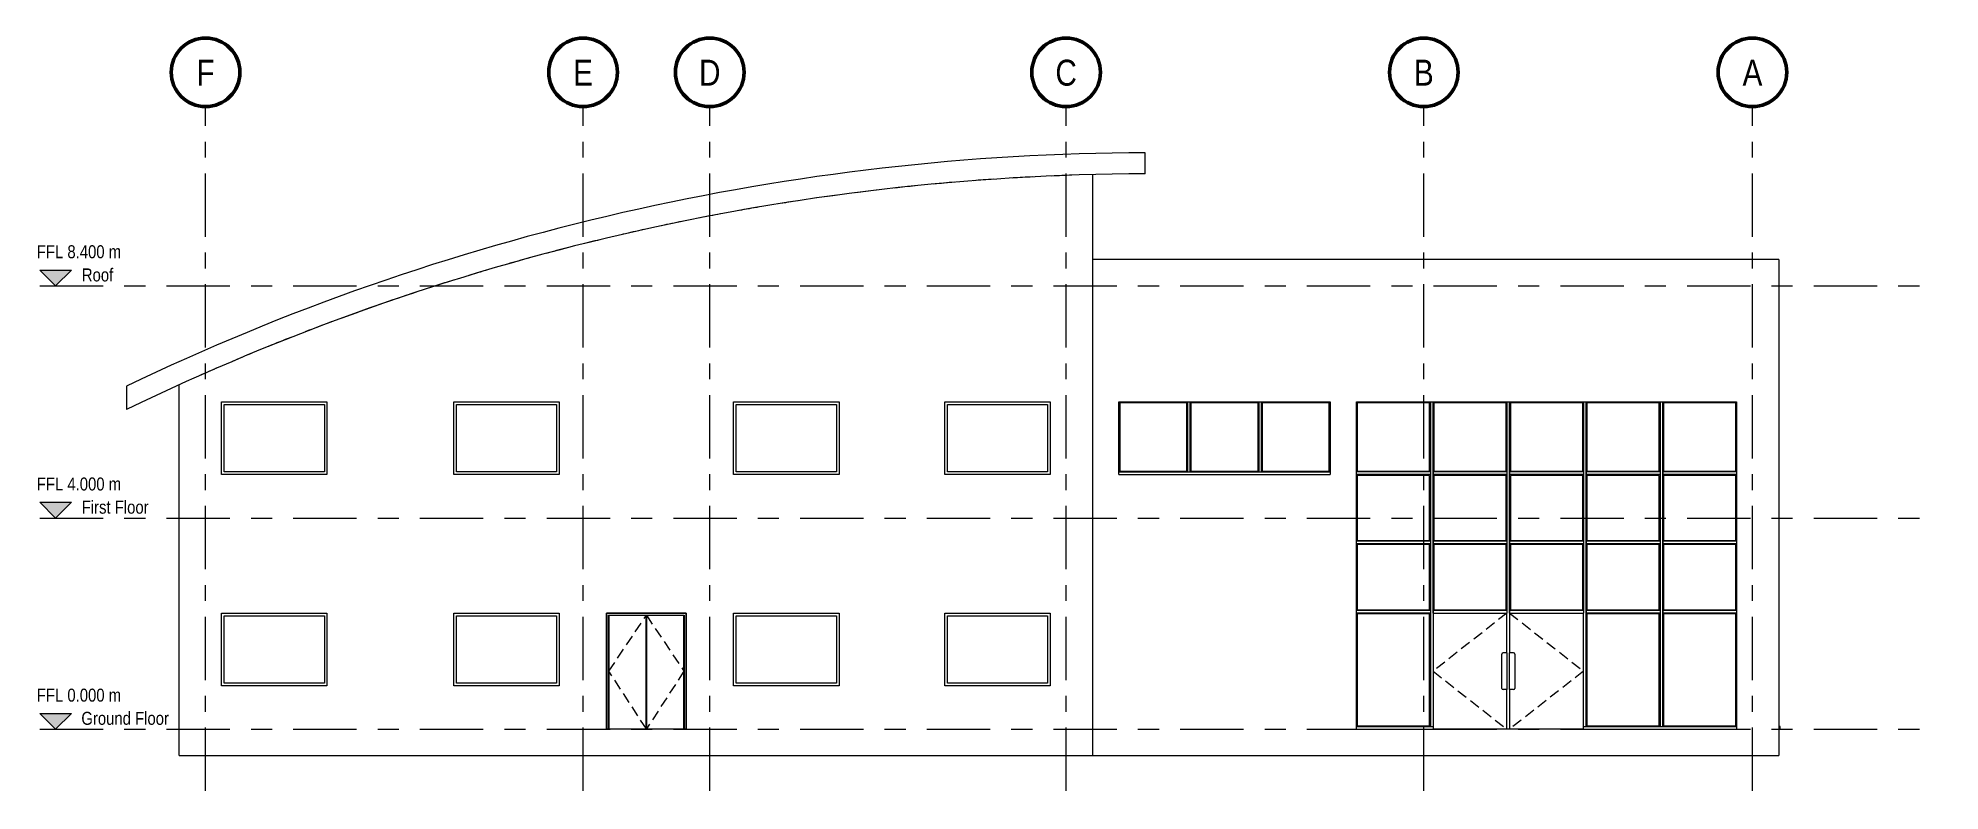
# Model space of a CAD drawing. Header units: millimetres. Extents: x -10094 to 25931, y -1169 to 13095.
import ezdxf

# ---------------------------------------------------------------- set-up
doc = ezdxf.new("R2010")
doc.units = ezdxf.units.MM
doc.header["$LTSCALE"] = 100
for name, pattern in [('AEC_Centre', [24, 12, -4, 4, -4]), ('Elevation Swing', [3, 2, -1]), ('Grid Line', [21, 12, -3, 3, -3])]:
    doc.linetypes.add(name, pattern=pattern)
for name, color, linetype, lineweight in [('A-G24-M-Roofs', 4, 'Continuous', 15), ('A-G25-M-Walls', 7, 'Continuous', 15), ('A-G321-M-WindowCills', 3, 'Continuous', 15), ('A-G321-M-Windows', 6, 'Continuous', 15), ('A-G322-M-DoorFrames', 1, 'Continuous', 15), ('A-G322-M-Doors', 1, 'Continuous', 15), ('A-Z051-M-Levels', 6, 'Continuous', 5), ('A-Z421-M-GridStructural', 1, 'Continuous', 5)]:
    doc.layers.add(name, color=color, linetype=linetype, lineweight=lineweight)

# ---------------------------------------------------------------- blocks, each defined once
blk = doc.blocks.new('Rectangular Mullion - 50 x 250mm-235818-West')
at = {"layer": 'A-G321-M-WindowCills'}
for p, q in [((22904, 50), (22879, 50)), ((22879, 0), (22904, 0)), ((22904, 0), (22904, 50))]:
    blk.add_line(p, q, dxfattribs=at)
blk = doc.blocks.new('Rectangular Mullion - 50 x 250mm-236292-West')
at = {"layer": 'A-G321-M-WindowCills'}
for p, q in [((20654, 50), (22079, 50)), ((20654, 0), (22079, 0)), ((22079, 50), (22079, 0))]:
    blk.add_line(p, q, dxfattribs=at)
blk = doc.blocks.new('Rectangular Mullion - 50 x 250mm-240398-West')
at = {"layer": 'A-G321-M-WindowCills'}
for p, q in [((19179, 0), (19179, 50)), ((19179, 50), (20654, 50)), ((19179, 0), (20654, 0))]:
    blk.add_line(p, q, dxfattribs=at)
blk = doc.blocks.new('Rectangular Mullion - 50 x 250mm-249183-West')
at = {"layer": 'A-G321-M-WindowCills'}
for p, q in [((14879, 0), (14879, 50)), ((14879, 50), (16329, 50)), ((14879, 0), (16329, 0)), ((16329, 50), (16329, 0))]:
    blk.add_line(p, q, dxfattribs=at)
blk = doc.blocks.new('Rectangular Mullion - 50 x 100mm-239821-West')
at = {"layer": 'A-G321-M-WindowCills'}
for p, q in [((20629, 2225), (20629, 2200)), ((20679, 2225), (20679, 2200))]:
    blk.add_line(p, q, dxfattribs=at)
blk = doc.blocks.new('Rectangular Mullion - 50 x 100mm-249184-West')
at = {"layer": 'A-G321-M-WindowCills'}
for p, q in [((17729, 2225), (17729, 2200)), ((17779, 2225), (17779, 2200))]:
    blk.add_line(p, q, dxfattribs=at)
blk = doc.blocks.new('Rectangular Mullion - 50 x 250mm-230644-West')
at = {"layer": 'A-G321-M-WindowCills'}
for p, q in [((13054, 875), (14379, 875)), ((13054, 825), (14379, 825)), ((14379, 875), (14379, 825))]:
    blk.add_line(p, q, dxfattribs=at)
blk = doc.blocks.new('Rectangular Mullion - 50 x 250mm-230645-West')
at = {"layer": 'A-G321-M-WindowCills'}
for p, q in [((11704, 875), (13054, 875)), ((11704, 825), (13054, 825))]:
    blk.add_line(p, q, dxfattribs=at)
blk = doc.blocks.new('Rectangular Mullion - 50 x 250mm-230646-West')
at = {"layer": 'A-G321-M-WindowCills'}
for p, q in [((10379, 825), (10379, 875)), ((10379, 875), (11704, 875)), ((10379, 825), (11704, 825))]:
    blk.add_line(p, q, dxfattribs=at)
blk = doc.blocks.new('Rectangular Mullion - 50 x 100mm-240044-West')
at = {"layer": 'A-G321-M-WindowCills'}
for p, q in [((20629, 3538), (20629, 3512)), ((20679, 3538), (20679, 3512)), ((20629, 2250), (20629, 2225)), ((20679, 2250), (20679, 2225))]:
    blk.add_line(p, q, dxfattribs=at)
blk = doc.blocks.new('Rectangular Mullion - 50 x 100mm-239808-West')
at = {"layer": 'A-G321-M-WindowCills'}
for p, q in [((17779, 2200), (17779, 2250)), ((19179, 2250), (19179, 2200))]:
    blk.add_line(p, q, dxfattribs=at)
blk = doc.blocks.new('Rectangular Mullion - 50 x 100mm-239809-West')
at = {"layer": 'A-G321-M-WindowCills'}
blk.add_line((20679, 2200), (20679, 2250), dxfattribs=at)
blk = doc.blocks.new('Rectangular Mullion - 50 x 100mm-239810-West')
at = {"layer": 'A-G321-M-WindowCills'}
blk.add_line((16279, 2250), (16279, 2200), dxfattribs=at)
blk = doc.blocks.new('Rectangular Mullion - 50 x 100mm-239966-West')
at = {"layer": 'A-G321-M-WindowCills'}
for p, q in [((20629, 4875), (20629, 4850)), ((20679, 4875), (20679, 4850))]:
    blk.add_line(p, q, dxfattribs=at)
blk = doc.blocks.new('Level - AEC-Level_Head-202176-West')
at = {"layer": 'A-Z051-M-Levels'}
blk.add_hatch(color=256, dxfattribs=at).paths.add_polyline_path([(-10060, 300), (-9761, 0), (-9461, 300)], flags=0)
at = {"layer": 'A-Z051-M-Levels', "lineweight": 15}
for p, q in [((-10060, 300), (-9461, 300)), ((-9761, 0), (-10060, 300)), ((-9461, 300), (-9761, 0))]:
    blk.add_line(p, q, dxfattribs=at)
blk = doc.blocks.new('Grid - AEC-Grid_Head_Circle-202168-West')
at = {"layer": 'A-Z421-M-GridStructural', "lineweight": 50}
blk.add_circle((-6921, 12445), 650, dxfattribs=at)

msp = doc.modelspace()

# ---------------------------------------------------------------- linework, layer by layer
at = {"layer": 'A-G24-M-Roofs'}
for p, q in [((10879, 10521), (10879, 10921)), ((-8421, 6500), (-8421, 6056))]:
    msp.add_line(p, q, dxfattribs=at)
for radius, start, end in [(44958, 90.182, 115.6243), (44558, 90.1837, 115.8713)]:
    msp.add_arc((11022, -34036), radius, start, end, dxfattribs=at)
at = {"layer": 'A-G25-M-Walls'}
for p, q in [((9879, 10506), (9879, -500)), ((22879, 8900), (9879, 8900)), ((22879, 8900), (22879, -500)), ((-7421, -500), (-7421, 6524)), ((10379, 4875), (10379, 6200)), ((10379, 6200), (14379, 6200)), ((14379, 6200), (14379, 4875)), ((14879, 50), (14879, 6200)), ((14879, 6200), (22079, 6200)), ((22079, 6200), (22079, 50)), ((674, 0), (674, 2200)), ((674, 2200), (2184, 2200)), ((2184, 2200), (2184, 0)), ((19179, 0), (16329, 0)), ((2184, 0), (674, 0)), ((-7421, -500), (22879, -500))]:
    msp.add_line(p, q, dxfattribs=at)
for points in [[(-4621, 4825), (-6621, 4825), (-6621, 6200), (-4621, 6200)], [(-221, 4825), (-2221, 4825), (-2221, 6200), (-221, 6200)], [(5079, 4825), (3079, 4825), (3079, 6200), (5079, 6200)], [(9079, 4825), (7079, 4825), (7079, 6200), (9079, 6200)], [(-4621, 825), (-6621, 825), (-6621, 2200), (-4621, 2200)], [(-221, 825), (-2221, 825), (-2221, 2200), (-221, 2200)], [(5079, 825), (3079, 825), (3079, 2200), (5079, 2200)], [(9079, 825), (7079, 825), (7079, 2200), (9079, 2200)]]:
    msp.add_lwpolyline(points, close=True, dxfattribs=at)
for start, end in [(92.9278, 93.4218), (91.9701, 92.4633), (97.7166, 98.2163), (96.7589, 97.257), (95.8011, 96.298), (94.8433, 95.3391), (93.8856, 94.3804), (100.5899, 101.0963), (99.6321, 100.1358), (98.6744, 99.1759), (102.5054, 103.0197), (101.5476, 102.0575), (104.4208, 104.9496), (103.4631, 103.9834), (106.3363, 106.9003), (105.3786, 105.9203), (107.2941, 107.9048), (109.2115, 110.1673), (108.2518, 109.2075), (110.4437, 111.125), (111.4941, 112.0827), (112.4863, 113.0405), (113.4619, 113.9982)]:
    msp.add_arc((11022, -34036), 44558, start, end, dxfattribs=at)
at = {"layer": 'A-G321-M-Windows'}
for p, q in [((10394, 6185), (10394, 4890)), ((11664, 6185), (10394, 6185)), ((10394, 6185), (10394, 4890)), ((11664, 6185), (10394, 6185)), ((11664, 4890), (11664, 6185)), ((11664, 4890), (11664, 6185)), ((11679, 6200), (11679, 4875)), ((11729, 4875), (11729, 6200)), ((11744, 6185), (11744, 4890)), ((13014, 6185), (11744, 6185)), ((11744, 6185), (11744, 4890)), ((13014, 6185), (11744, 6185)), ((13014, 4890), (13014, 6185)), ((13014, 4890), (13014, 6185)), ((13029, 6200), (13029, 4875)), ((13079, 4875), (13079, 6200)), ((13094, 6185), (13094, 4890)), ((14364, 6185), (13094, 6185)), ((13094, 6185), (13094, 4890)), ((14364, 6185), (13094, 6185)), ((14364, 4890), (14364, 6185)), ((14364, 4890), (14364, 6185)), ((14894, 6185), (14894, 4890)), ((16264, 6185), (14894, 6185)), ((14894, 6185), (14894, 4890)), ((16264, 6185), (14894, 6185)), ((16264, 4890), (16264, 6185)), ((16264, 4890), (16264, 6185)), ((16279, 6200), (16279, 4875)), ((16329, 4875), (16329, 6200)), ((16344, 6185), (16344, 4890)), ((17714, 6185), (16344, 6185)), ((16344, 6185), (16344, 4890)), ((17714, 6185), (16344, 6185)), ((17714, 4890), (17714, 6185)), ((17714, 4890), (17714, 6185)), ((17729, 6200), (17729, 4875)), ((17779, 4875), (17779, 6200)), ((17794, 6185), (17794, 4890)), ((19164, 6185), (17794, 6185)), ((17794, 6185), (17794, 4890)), ((19164, 6185), (17794, 6185)), ((19164, 4890), (19164, 6185)), ((19164, 4890), (19164, 6185)), ((19179, 6200), (19179, 4875)), ((19229, 4875), (19229, 6200)), ((19244, 6185), (19244, 4890)), ((20614, 6185), (19244, 6185)), ((19244, 6185), (19244, 4890)), ((20614, 6185), (19244, 6185)), ((20614, 4890), (20614, 6185)), ((20614, 4890), (20614, 6185)), ((20629, 6200), (20629, 4875)), ((20679, 4875), (20679, 6200)), ((20694, 6185), (20694, 4890)), ((22064, 6185), (20694, 6185)), ((20694, 6185), (20694, 4890)), ((22064, 6185), (20694, 6185)), ((22064, 4890), (22064, 6185)), ((22064, 4890), (22064, 6185)), ((10394, 4890), (11664, 4890)), ((10394, 4890), (11664, 4890)), ((11744, 4890), (13014, 4890)), ((11744, 4890), (13014, 4890)), ((13094, 4890), (14364, 4890)), ((13094, 4890), (14364, 4890)), ((16279, 4875), (14879, 4875)), ((16279, 4825), (14879, 4825)), ((14894, 4890), (16264, 4890)), ((14894, 4890), (16264, 4890)), ((14894, 4810), (14894, 3578)), ((16264, 4810), (14894, 4810)), ((14894, 4810), (14894, 3578)), ((16264, 4810), (14894, 4810)), ((16264, 3578), (16264, 4810)), ((16264, 3578), (16264, 4810)), ((16279, 4825), (16279, 3563)), ((17729, 4875), (16329, 4875)), ((16329, 3563), (16329, 4825)), ((17729, 4825), (16329, 4825)), ((16344, 4890), (17714, 4890)), ((16344, 4890), (17714, 4890)), ((16344, 4810), (16344, 3578)), ((17714, 4810), (16344, 4810)), ((16344, 4810), (16344, 3578)), ((17714, 4810), (16344, 4810)), ((17714, 3578), (17714, 4810)), ((17714, 3578), (17714, 4810)), ((17729, 4825), (17729, 3563)), ((19179, 4875), (17779, 4875)), ((17779, 3563), (17779, 4825)), ((19179, 4825), (17779, 4825)), ((17794, 4890), (19164, 4890)), ((17794, 4890), (19164, 4890)), ((17794, 4810), (17794, 3578)), ((19164, 4810), (17794, 4810)), ((17794, 4810), (17794, 3578)), ((19164, 4810), (17794, 4810)), ((19164, 3578), (19164, 4810)), ((19164, 3578), (19164, 4810)), ((19179, 4825), (19179, 3563)), ((20629, 4875), (19229, 4875)), ((19229, 3563), (19229, 4825)), ((20629, 4825), (19229, 4825)), ((19244, 4890), (20614, 4890)), ((19244, 4890), (20614, 4890)), ((19244, 4810), (19244, 3578)), ((20614, 4810), (19244, 4810)), ((19244, 4810), (19244, 3578)), ((20614, 4810), (19244, 4810)), ((20614, 3578), (20614, 4810)), ((20614, 3578), (20614, 4810)), ((20629, 4825), (20629, 3563)), ((22079, 4875), (20679, 4875)), ((20679, 3563), (20679, 4825)), ((22079, 4825), (20679, 4825)), ((20694, 4890), (22064, 4890)), ((20694, 4890), (22064, 4890)), ((20694, 4810), (20694, 3578)), ((22064, 4810), (20694, 4810)), ((20694, 4810), (20694, 3578)), ((22064, 4810), (20694, 4810)), ((22064, 3578), (22064, 4810)), ((22064, 3578), (22064, 4810)), ((16279, 3563), (14879, 3563)), ((16279, 3512), (14879, 3512)), ((14894, 3578), (16264, 3578)), ((14894, 3578), (16264, 3578)), ((14894, 3497), (14894, 2265)), ((16264, 3497), (14894, 3497)), ((14894, 3497), (14894, 2265)), ((16264, 3497), (14894, 3497)), ((16264, 2265), (16264, 3497)), ((16264, 2265), (16264, 3497)), ((16279, 3512), (16279, 2250)), ((17729, 3563), (16329, 3563)), ((16329, 2250), (16329, 3512)), ((17729, 3512), (16329, 3512)), ((16344, 3578), (17714, 3578)), ((16344, 3578), (17714, 3578)), ((16344, 3497), (16344, 2265)), ((17714, 3497), (16344, 3497)), ((16344, 3497), (16344, 2265)), ((17714, 3497), (16344, 3497)), ((17714, 2265), (17714, 3497)), ((17714, 2265), (17714, 3497)), ((17729, 3512), (17729, 2250)), ((19179, 3563), (17779, 3563)), ((17779, 2250), (17779, 3512)), ((19179, 3512), (17779, 3512)), ((17794, 3578), (19164, 3578)), ((17794, 3578), (19164, 3578)), ((17794, 3497), (17794, 2265)), ((19164, 3497), (17794, 3497)), ((17794, 3497), (17794, 2265)), ((19164, 3497), (17794, 3497)), ((19164, 2265), (19164, 3497)), ((19164, 2265), (19164, 3497)), ((19179, 3512), (19179, 2250)), ((20629, 3563), (19229, 3563)), ((19229, 2250), (19229, 3512)), ((20629, 3512), (19229, 3512)), ((19244, 3578), (20614, 3578)), ((19244, 3578), (20614, 3578)), ((19244, 3497), (19244, 2265)), ((20614, 3497), (19244, 3497)), ((19244, 3497), (19244, 2265)), ((20614, 3497), (19244, 3497)), ((20614, 2265), (20614, 3497)), ((20614, 2265), (20614, 3497)), ((20629, 3512), (20629, 2250)), ((22079, 3563), (20679, 3563)), ((20679, 2250), (20679, 3512)), ((22079, 3512), (20679, 3512)), ((20694, 3578), (22064, 3578)), ((20694, 3578), (22064, 3578)), ((20694, 3497), (20694, 2265)), ((22064, 3497), (20694, 3497)), ((20694, 3497), (20694, 2265)), ((22064, 3497), (20694, 3497)), ((22064, 2265), (22064, 3497)), ((22064, 2265), (22064, 3497)), ((16279, 2250), (14879, 2250)), ((16279, 2200), (14879, 2200)), ((14894, 2265), (16264, 2265)), ((14894, 2265), (16264, 2265)), ((14894, 2185), (14894, 65)), ((16264, 2185), (14894, 2185)), ((14894, 2185), (14894, 65)), ((16264, 2185), (14894, 2185)), ((16264, 65), (16264, 2185)), ((16264, 65), (16264, 2185)), ((16279, 2200), (16279, 50)), ((17729, 2250), (16329, 2250)), ((16344, 2265), (17714, 2265)), ((16344, 2265), (17714, 2265)), ((19179, 2250), (17779, 2250)), ((17794, 2265), (19164, 2265)), ((17794, 2265), (19164, 2265)), ((20629, 2250), (19229, 2250)), ((19229, 50), (19229, 2200)), ((20629, 2200), (19229, 2200)), ((19244, 2265), (20614, 2265)), ((19244, 2265), (20614, 2265)), ((19244, 2185), (19244, 65)), ((20614, 2185), (19244, 2185)), ((19244, 2185), (19244, 65)), ((20614, 2185), (19244, 2185)), ((20614, 65), (20614, 2185)), ((20614, 65), (20614, 2185)), ((20629, 2200), (20629, 50)), ((22079, 2250), (20679, 2250)), ((20679, 50), (20679, 2200)), ((22079, 2200), (20679, 2200)), ((20694, 2265), (22064, 2265)), ((20694, 2265), (22064, 2265)), ((20694, 2185), (20694, 65)), ((22064, 2185), (20694, 2185)), ((20694, 2185), (20694, 65)), ((22064, 2185), (20694, 2185)), ((22064, 65), (22064, 2185)), ((22064, 65), (22064, 2185)), ((14894, 65), (16264, 65)), ((14894, 65), (16264, 65)), ((19244, 65), (20614, 65)), ((19244, 65), (20614, 65)), ((20694, 65), (22064, 65)), ((20694, 65), (22064, 65))]:
    msp.add_line(p, q, dxfattribs=at)
for points in [[(-6571, 6150), (-4671, 6150), (-4671, 4875), (-6571, 4875)], [(-2171, 6150), (-271, 6150), (-271, 4875), (-2171, 4875)], [(3129, 6150), (5029, 6150), (5029, 4875), (3129, 4875)], [(7129, 6150), (9029, 6150), (9029, 4875), (7129, 4875)], [(-6571, 2150), (-4671, 2150), (-4671, 875), (-6571, 875)], [(-2171, 2150), (-271, 2150), (-271, 875), (-2171, 875)], [(3129, 2150), (5029, 2150), (5029, 875), (3129, 875)], [(7129, 2150), (9029, 2150), (9029, 875), (7129, 875)]]:
    msp.add_lwpolyline(points, close=True, dxfattribs=at)
at = {"layer": 'A-G322-M-DoorFrames'}
for p, q in [((2184, 2200), (674, 2200)), ((674, 2200), (674, 0)), ((2184, 0), (2184, 2200)), ((714, 0), (714, 2160)), ((714, 2160), (2144, 2160)), ((1430, 2141), (1427, 2141)), ((2144, 2160), (2144, 0)), ((733, 6), (733, 0)), ((2125, 0), (2125, 6)), ((674, 0), (714, 0)), ((2144, 0), (2184, 0))]:
    msp.add_line(p, q, dxfattribs=at)
at = {"layer": 'A-G322-M-Doors', "linetype": 'Elevation Swing'}
for p, q in [((17729, 2200), (16329, 1100)), ((17779, 2200), (19179, 1100)), ((717, 1100), (1429, 2159)), ((1429, 2159), (2141, 1100)), ((1429, 5), (717, 1100)), ((2141, 1100), (1429, 5)), ((16329, 1100), (17729, 0)), ((19179, 1100), (17779, 0))]:
    msp.add_line(p, q, dxfattribs=at)
at = {"layer": 'A-G322-M-Doors'}
for p, q in [((16329, 2200), (17729, 2200)), ((16329, 2200), (16329, 50)), ((17729, 1450), (17729, 2200)), ((17779, 2200), (19179, 2200)), ((17779, 2200), (17779, 1450)), ((19179, 50), (19179, 2200)), ((1427, 2157), (717, 2157)), ((717, 2157), (717, 6)), ((1427, 6), (1427, 2157)), ((2141, 2157), (1430, 2157)), ((1430, 2157), (1430, 6)), ((2141, 6), (2141, 2157)), ((17729, 1450), (17654, 1450)), ((17729, 1450), (17729, 750)), ((17854, 1450), (17779, 1450)), ((17779, 750), (17779, 1450)), ((17629, 775), (17629, 1425)), ((17879, 1425), (17879, 775)), ((17729, 750), (17654, 750)), ((17729, 0), (17729, 750)), ((17779, 750), (17779, 0)), ((17854, 750), (17779, 750)), ((717, 6), (1427, 6)), ((1430, 6), (2141, 6))]:
    msp.add_line(p, q, dxfattribs=at)
for centre, start, end in [((17654, 1425), 90, 180), ((17854, 1425), 0, 90), ((17654, 775), 180, 270), ((17854, 775), 270, 360)]:
    msp.add_arc(centre, 25, start, end, dxfattribs=at)
at = {"layer": 'A-Z051-M-Levels', "linetype": 'AEC_Centre'}
for p, q in [((-10060, 8400), (25931, 8400)), ((-10060, 4000), (25931, 4000)), ((-10060, 0), (25931, 0))]:
    msp.add_line(p, q, dxfattribs=at)
at = {"layer": 'A-Z421-M-GridStructural', "linetype": 'Grid Line'}
for p, q in [((-6921, -1169), (-6921, 11795)), ((229, -1169), (229, 11795)), ((2629, -1169), (2629, 11795)), ((9379, -1169), (9379, 11795)), ((16154, -1169), (16154, 11795)), ((22379, -1169), (22379, 11795))]:
    msp.add_line(p, q, dxfattribs=at)

# ---------------------------------------------------------------- block references
at = {"layer": 'A-G321-M-WindowCills'}
for name, p in [('Rectangular Mullion - 50 x 250mm-230646-West', (0, 4000)), ('Rectangular Mullion - 50 x 250mm-230645-West', (0, 4000)), ('Rectangular Mullion - 50 x 250mm-230644-West', (0, 4000)), ('Rectangular Mullion - 50 x 100mm-239966-West', (-4350, 0)), ('Rectangular Mullion - 50 x 100mm-239810-West', (0, 2625)), ('Rectangular Mullion - 50 x 100mm-240044-West', (-4350, 1312)), ('Rectangular Mullion - 50 x 100mm-239808-West', (-1450, 2625)), ('Rectangular Mullion - 50 x 100mm-239966-West', (-2900, 0)), ('Rectangular Mullion - 50 x 100mm-240044-West', (-2900, 1312)), ('Rectangular Mullion - 50 x 100mm-239808-West', (0, 2625)), ('Rectangular Mullion - 50 x 100mm-239966-West', (-1450, 0)), ('Rectangular Mullion - 50 x 100mm-240044-West', (-1450, 1312)), ('Rectangular Mullion - 50 x 100mm-239808-West', (1450, 2625)), ('Rectangular Mullion - 50 x 100mm-239966-West', (0, 0)), ('Rectangular Mullion - 50 x 100mm-240044-West', (0, 1312)), ('Rectangular Mullion - 50 x 100mm-239809-West', (0, 2625)), ('Rectangular Mullion - 50 x 100mm-239810-West', (0, 1312)), ('Rectangular Mullion - 50 x 100mm-240044-West', (-4350, 0)), ('Rectangular Mullion - 50 x 100mm-239808-West', (-1450, 1312)), ('Rectangular Mullion - 50 x 100mm-240044-West', (-2900, 0)), ('Rectangular Mullion - 50 x 100mm-239808-West', (0, 1312)), ('Rectangular Mullion - 50 x 100mm-240044-West', (-1450, 0)), ('Rectangular Mullion - 50 x 100mm-239808-West', (1450, 1312)), ('Rectangular Mullion - 50 x 100mm-240044-West', (0, 0)), ('Rectangular Mullion - 50 x 100mm-239809-West', (0, 1312)), ('Rectangular Mullion - 50 x 100mm-239810-West', (0, 0)), ('Rectangular Mullion - 50 x 100mm-239821-West', (-4350, 0)), ('Rectangular Mullion - 50 x 100mm-239808-West', (-1450, 0)), ('Rectangular Mullion - 50 x 100mm-249184-West', (0, 0)), ('Rectangular Mullion - 50 x 100mm-239808-West', (0, 0)), ('Rectangular Mullion - 50 x 100mm-239821-West', (-1450, 0)), ('Rectangular Mullion - 50 x 100mm-239808-West', (1450, 0)), ('Rectangular Mullion - 50 x 100mm-239821-West', (0, 0)), ('Rectangular Mullion - 50 x 100mm-239809-West', (0, 0)), ('Rectangular Mullion - 50 x 250mm-249183-West', (0, 0)), ('Rectangular Mullion - 50 x 250mm-240398-West', (0, 0)), ('Rectangular Mullion - 50 x 250mm-236292-West', (0, 0)), ('Rectangular Mullion - 50 x 250mm-235818-West', (0, 0))]:
    msp.add_blockref(name, p, dxfattribs=at)
at = {"layer": 'A-Z051-M-Levels', "lineweight": 15}
for p in [(0, 8400), (0, 4000), (0, 0)]:
    msp.add_blockref('Level - AEC-Level_Head-202176-West', p, dxfattribs=at)
at = {"layer": 'A-Z421-M-GridStructural', "lineweight": 50}
for p in [(0, 0), (7150, 0), (9550, 0), (16300, 0), (23075, 0), (29300, 0)]:
    msp.add_blockref('Grid - AEC-Grid_Head_Circle-202168-West', p, dxfattribs=at)

# ---------------------------------------------------------------- texts
at = {"layer": 'A-Z051-M-Levels', "char_height": 245.82, "attachment_point": 3, "line_spacing_factor": 0.968573}
for s, insert, width in [('\\fArial Narrow|b0|i0|c0|p34|;FFL 8.400 m', (-8521, 9169), 1905), ('\\fArial Narrow|b0|i0|c0|p34|;Roof', (-8670, 8730), 708), ('\\fArial Narrow|b0|i0|c0|p34|;FFL 4.000 m', (-8521, 4769), 1905), ('\\fArial Narrow|b0|i0|c0|p34|;First Floor', (-8000, 4330), 1512), ('\\fArial Narrow|b0|i0|c0|p34|;FFL 0.000 m', (-8521, 769), 1905), ('\\fArial Narrow|b0|i0|c0|p34|;Ground Floor', (-7615, 330), 1974)]:
    msp.add_mtext(s, dxfattribs=dict(at, insert=insert, width=width))
at = {"layer": 'A-Z421-M-GridStructural', "char_height": 491.64, "attachment_point": 2, "line_spacing_factor": 0.968573}
for s, insert, width in [('\\fArial Narrow|b0|i0|c0|p34|;F', (-6921, 12684), 414), ('\\fArial Narrow|b0|i0|c0|p34|;E', (229, 12684), 450), ('\\fArial Narrow|b0|i0|c0|p34|;D', (2629, 12684), 486), ('\\fArial Narrow|b0|i0|c0|p34|;C', (9379, 12684), 486), ('\\fArial Narrow|b0|i0|c0|p34|;B', (16154, 12684), 450), ('\\fArial Narrow|b0|i0|c0|p34|;A', (22379, 12684), 450)]:
    msp.add_mtext(s, dxfattribs=dict(at, insert=insert, width=width))

doc.saveas('drawing.dxf')
